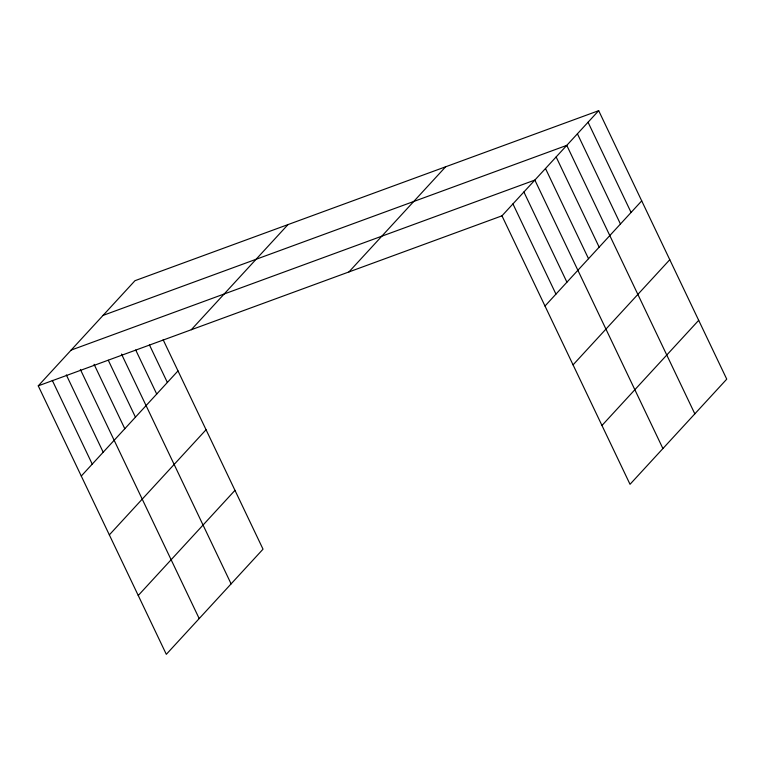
<?xml version="1.0" encoding="UTF-8"?>
<svg xmlns="http://www.w3.org/2000/svg" width="765" height="765" viewBox="0 0 765 765"><rect width="100%" height="100%" fill="white"/><g stroke="black" fill="none" stroke-linecap="round" stroke-linejoin="round"><path stroke-width="1.15" d="M163.146 339.765L263.026 549.174L166.311 654.324L38.25 385.847L134.975 280.698L598.689 110.676L726.75 379.153L630.025 484.302L501.974 215.826L598.689 110.676M191.279 329.744L288.003 224.594M81.272 476.05L177.996 370.91M348.945 271.929L445.66 166.78M109.338 534.888L206.062 429.739M138.245 595.495L234.97 490.346M544.996 306.029L641.72 200.879M573.062 364.857L669.777 259.708M601.969 425.474L698.694 320.325M103.055 315.4L566.779 145.369L694.83 413.846M71.135 350.102L534.859 180.071L662.911 448.548M38.25 385.847L501.974 215.826M588.056 122.237L631.077 212.45M577.412 133.808L620.444 224.011M556.136 156.94L599.158 247.143M545.493 168.501L588.524 258.713M523.891 191.986L566.922 282.189M512.933 203.901L555.954 294.114M149.433 344.891L167.363 382.471M135.721 350.007L156.72 394.042M121.492 354.061L231.107 583.877M108.295 360.258L135.443 417.174M94.066 364.303L124.8 428.735M80.354 369.428L199.196 618.579M66.316 374.898L103.199 452.22M52.288 380.377L92.24 464.135"/></g></svg>
